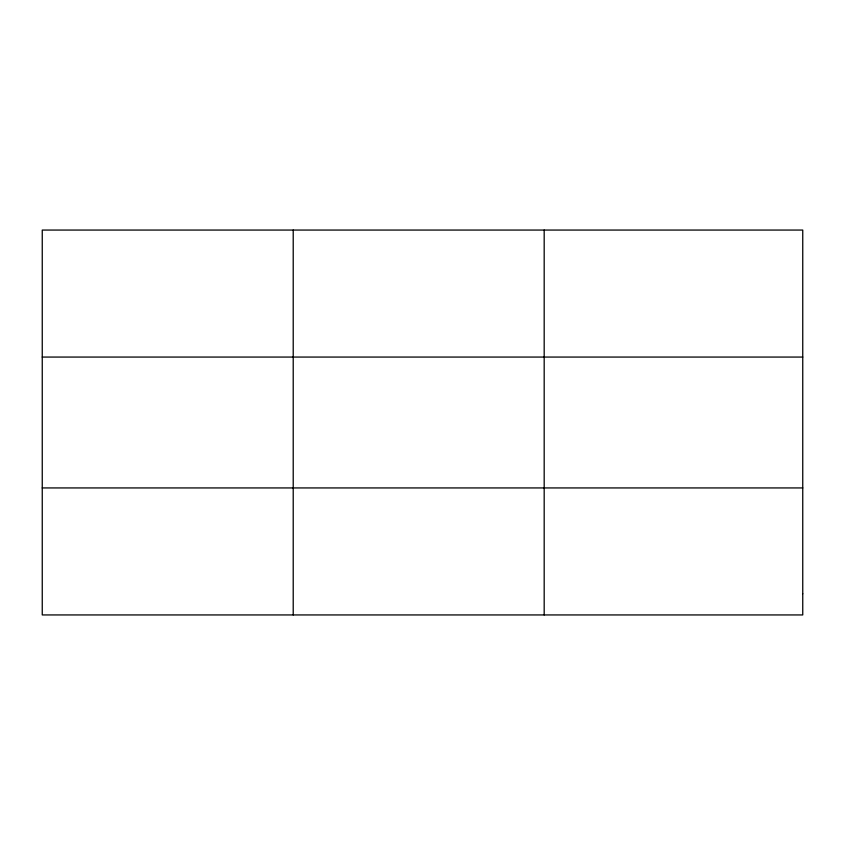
<?xml version="1.0" encoding="UTF-8"?>
<svg xmlns="http://www.w3.org/2000/svg" width="845" height="845" viewBox="0 0 845 845"><rect width="100%" height="100%" fill="white"/><g stroke="black" fill="none" stroke-linecap="round" stroke-linejoin="round"><path stroke-width="1.27" d="M293.215 230.062L293.215 614.938M544.18 230.062L544.18 614.938M42.25 357.065L802.75 357.065M42.25 487.935L802.75 487.935M802.75 593.771L802.75 614.938L42.25 614.938L42.25 230.062L802.75 230.062L802.75 593.771"/></g></svg>
